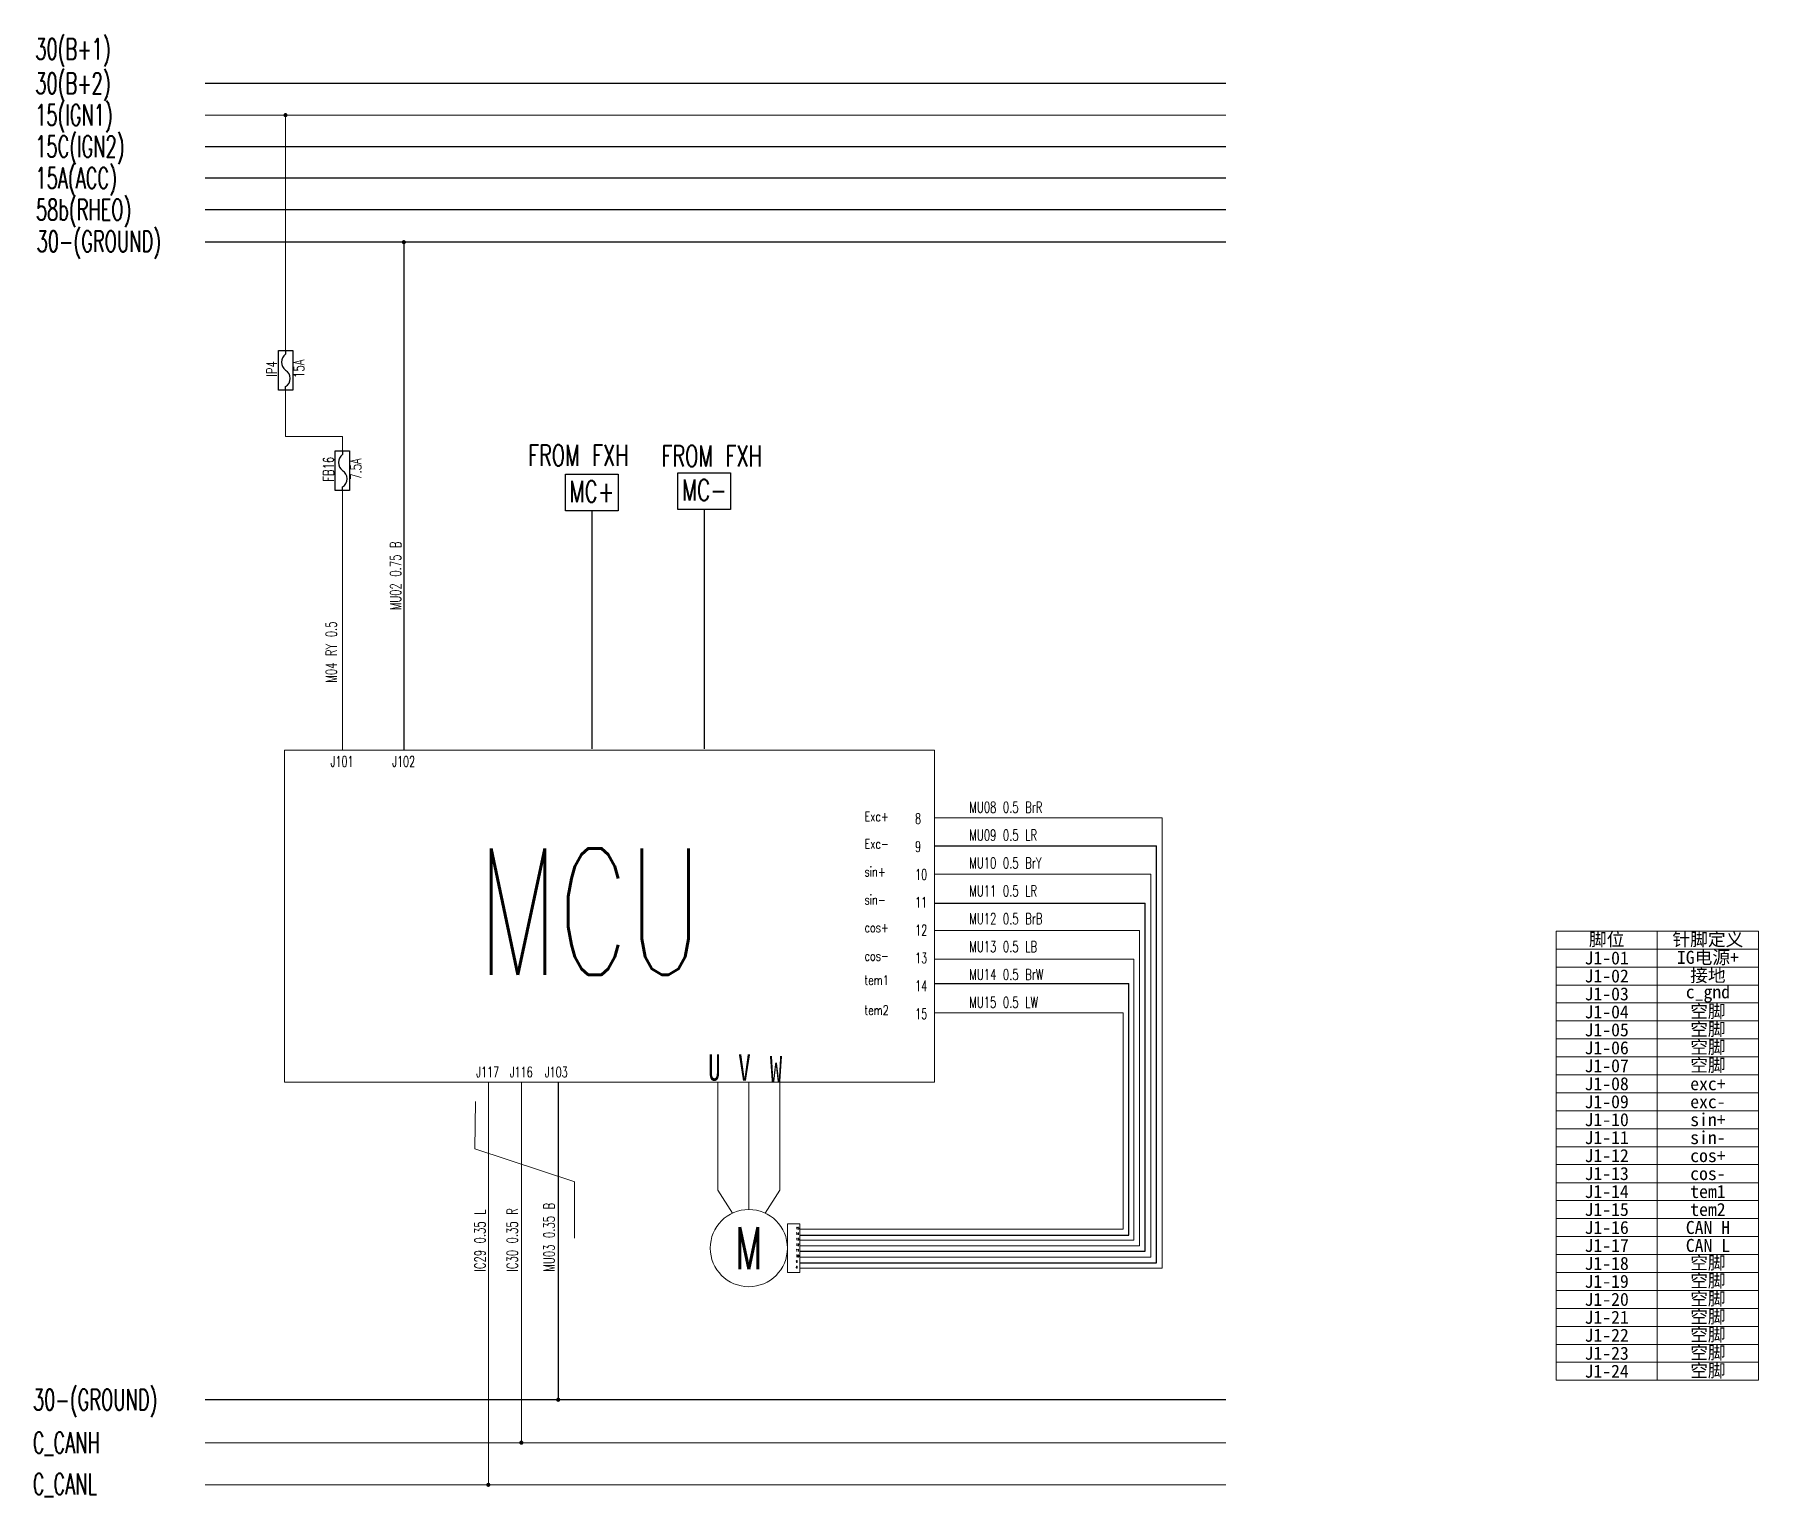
# Model space of a CAD drawing. Extents: x -4050 to -3723, y -1745 to -1467.
import ezdxf
from ezdxf.enums import TextEntityAlignment as Align

# ---------------------------------------------------------------- set-up
doc = ezdxf.new("R2010")
doc.units = 0
doc.header["$LTSCALE"] = 25.4
doc.header["$MEASUREMENT"] = 0
for name, pattern in [('CENTER', [16, 13, -1, 1, -1]), ('DASHED', [0.75, 0.5, -0.25]), ('DASHED2', [0.375, 0.25, -0.125]), ('HIDDEN', [9.525, 6.35, -3.175]), ('PHANTOM', [17, 12, -1, 1, -1, 1, -1])]:
    doc.linetypes.add(name, pattern=pattern)
for name, color, linetype, lineweight in [('0Filament', 7, 'CONTINUOUS', 20), ('4CONTOUR', 4, 'CONTINUOUS', 50), ('5PHANTOM', 6, 'PHANTOM', 20), ('高配原理图图层', 7, 'CONTINUOUS', 20)]:
    doc.layers.add(name, color=color, linetype=linetype, lineweight=lineweight)
for name, color, linetype in [('1CENTER', 1, 'CENTER'), ('2FRAM', 2, 'CONTINUOUS'), ('3DASHED', 3, 'DASHED'), ('blue', 5, 'CONTINUOUS'), ('br', 35, 'CONTINUOUS'), ('other layer', 7, 'CONTINUOUS')]:
    doc.layers.add(name, color=color, linetype=linetype)
doc.styles.add('HZ', font='txt.shx', dxfattribs={"width": 0.618, "height": 2.5, "bigfont": 'hztxt.shx'})
doc.styles.add('仿宋 5号', font='', dxfattribs={"width": 0.7, "height": 5})
doc.styles.add('样式 1', font='txt.shx', dxfattribs={"width": 0.7, "bigfont": 'gbcbig.shx'})
doc.styles.get('仿宋 5号').set_extended_font_data('FangSong_GB2312')

# ---------------------------------------------------------------- blocks, each defined once
blk = doc.blocks.new('pointer')
at = {"layer": 'other layer'}
blk.add_lwpolyline([(-5, 7), (-5, 0), (5, 0), (5, 7)], close=True, dxfattribs=at)
at = {"layer": 'other layer', "style": 'HZ', "width": 0.7, "flags": 8}
blk.add_attdef('FR', text='', height=4, dxfattribs=at).set_placement((0, 1.3), align=Align.CENTER)
blk = doc.blocks.new('FUSE')
at = {"layer": 'other layer', "color": 1}
for p, q in [((0, 7.53), (0, 6.85)), ((0, 0), (0, 0.68))]:
    blk.add_line(p, q, dxfattribs=at)
at = {"layer": 'other layer', "color": 1, "linetype": 'HIDDEN'}
blk.add_lwpolyline([(-1.36, 7.53), (1.36, 7.53), (1.36, 0), (-1.36, 0)], close=True, dxfattribs=at)
at = {"layer": 'other layer', "color": 1}
for centre, radius, start, end in [((1.24, 5.31), 1.98, 128.8945, 231.1055), ((-0.84, 2.22), 1.75, 298.4847, 61.5153)]:
    blk.add_arc(centre, radius, start, end, dxfattribs=at)
at = {"layer": 'other layer', "linetype": 'DASHED2', "style": 'HZ', "width": 0.7}
for tag, p in [('FUSE', (-1.64, 4.03)), ('10A', (3.57, 4.06))]:
    blk.add_attdef(tag, text='', height=2, rotation=90, dxfattribs=at).set_placement(p, align=Align.CENTER)

msp = doc.modelspace()

# ---------------------------------------------------------------- hatches: boundary and pattern name
at = {"layer": '0Filament', "ltscale": 0.1}
for points in [[(-4002.81, -1482.6, 1), (-4002.02, -1482.6, 1)], [(-3980.33, -1506.74, 1), (-3979.53, -1506.74, 1)], [(-3951.01, -1726.6, 1), (-3950.21, -1726.6, 1)], [(-3958.01, -1734.76, 1), (-3957.21, -1734.76, 1)], [(-3964.28, -1742.76, 1), (-3963.49, -1742.76, 1)]]:
    msp.add_hatch(color=0, dxfattribs=at).paths.add_polyline_path(points)

# ---------------------------------------------------------------- linework, layer by layer
at = {"layer": '0Filament', "color": 7, "linetype": 'Continuous'}
msp.add_circle((-3914.39, -1697.8), 7.33, dxfattribs=at)
at = {"layer": '1CENTER', "color": 1, "linetype": 'ByBlock'}
msp.add_line((-3823.75, -1476.6), (-4017.68, -1476.6), dxfattribs=at)
at = {"layer": '2FRAM', "color": 2, "ltscale": 0.1}
for p, q in [((-3823.75, -1506.74), (-4017.68, -1506.74)), ((-3979.91, -1506.74), (-3979.91, -1603.25)), ((-3944.22, -1557.79), (-3944.22, -1602.95)), ((-3922.86, -1557.52), (-3922.86, -1602.95)), ((-3879.13, -1621.38), (-3836.95, -1621.38)), ((-3836.95, -1700.58), (-3836.95, -1621.38)), ((-3879.13, -1647.52), (-3842.17, -1647.52)), ((-3842.17, -1695.35), (-3842.17, -1647.52)), ((-3950.6, -1666.28), (-3950.6, -1726.6)), ((-3904.68, -1695.35), (-3842.17, -1695.35)), ((-3904.68, -1700.58), (-3836.95, -1700.58)), ((-3823.75, -1726.6), (-4017.68, -1726.6))]:
    msp.add_line(p, q, dxfattribs=at)
at = {"layer": '3DASHED', "color": 3, "linetype": 'ByBlock'}
msp.add_line((-3823.75, -1494.6), (-4017.68, -1494.6), dxfattribs=at)
at = {"layer": '3DASHED', "color": 88, "linetype": 'ByBlock', "lineweight": 9}
for p, q in [((-3957.61, -1666.28), (-3957.61, -1734.76)), ((-4017.68, -1734.76), (-3823.75, -1734.76))]:
    msp.add_line(p, q, dxfattribs=at)
at = {"layer": '4CONTOUR', "color": 140, "lineweight": 9}
for p, q in [((-3963.88, -1666.28), (-3963.88, -1742.76)), ((-4017.68, -1742.76), (-3823.75, -1742.76))]:
    msp.add_line(p, q, dxfattribs=at)
at = {"layer": '5PHANTOM', "color": 6, "linetype": 'ByBlock'}
msp.add_line((-3823.75, -1482.6), (-4017.68, -1482.6), dxfattribs=at)
at = {"layer": '5PHANTOM', "color": 6}
for p, q in [((-4002.41, -1527.31), (-4002.41, -1482.6)), ((-3991.61, -1546.37), (-3991.61, -1543.68))]:
    msp.add_line(p, q, dxfattribs=at)
at = {"layer": '5PHANTOM', "color": 6, "ltscale": 0.1}
msp.add_line((-4002.41, -1534.84), (-4002.41, -1543.68), dxfattribs=at)
at = {"layer": '5PHANTOM', "color": 6, "linetype": 'ByBlock', "ltscale": 0.1}
msp.add_line((-3991.61, -1543.68), (-4002.41, -1543.68), dxfattribs=at)
at = {"layer": '5PHANTOM', "color": 1, "linetype": 'ByBlock'}
msp.add_line((-3991.61, -1603.25), (-3991.61, -1553.81), dxfattribs=at)
at = {"layer": '5PHANTOM', "color": 0, "linetype": 'PHANTOM'}
for p, q in [((-3879.13, -1666.28), (-3879.13, -1603.25)), ((-3879.13, -1616.08), (-3835.89, -1616.08)), ((-3835.89, -1701.63), (-3835.89, -1616.08)), ((-3761.03, -1637.59), (-3722.57, -1637.59)), ((-3761.03, -1637.59), (-3761.03, -1722.9)), ((-3741.8, -1637.59), (-3741.8, -1722.9)), ((-3722.57, -1637.59), (-3722.57, -1722.9)), ((-3879.13, -1642.95), (-3841.26, -1642.95)), ((-3841.26, -1696.26), (-3841.26, -1642.95)), ((-3761.03, -1641), (-3722.57, -1641)), ((-3761.03, -1644.41), (-3722.57, -1644.41)), ((-3761.03, -1647.83), (-3722.57, -1647.83)), ((-3761.03, -1651.24), (-3722.57, -1651.24)), ((-3761.03, -1654.65), (-3722.57, -1654.65)), ((-3761.03, -1658.06), (-3722.57, -1658.06)), ((-3761.03, -1661.48), (-3722.57, -1661.48)), ((-3920.27, -1686.82), (-3920.27, -1666.28)), ((-3914.39, -1690.47), (-3914.39, -1666.28)), ((-3908.51, -1686.82), (-3908.51, -1666.28)), ((-3761.03, -1664.89), (-3722.57, -1664.89)), ((-3761.03, -1668.3), (-3722.57, -1668.3)), ((-3761.03, -1671.72), (-3722.57, -1671.72)), ((-3761.03, -1675.13), (-3722.57, -1675.13)), ((-3761.03, -1678.54), (-3722.57, -1678.54)), ((-3761.03, -1681.95), (-3722.57, -1681.95)), ((-3917.5, -1691.17), (-3920.27, -1686.82)), ((-3911.27, -1691.17), (-3908.51, -1686.82)), ((-3761.03, -1685.37), (-3722.57, -1685.37)), ((-3761.03, -1688.78), (-3722.57, -1688.78)), ((-3761.03, -1692.19), (-3722.57, -1692.19)), ((-3904.68, -1696.26), (-3841.26, -1696.26)), ((-3761.03, -1695.6), (-3722.57, -1695.6)), ((-3761.03, -1699.02), (-3722.57, -1699.02)), ((-3904.68, -1701.63), (-3835.89, -1701.63)), ((-3761.03, -1702.43), (-3722.57, -1702.43)), ((-3761.03, -1705.84), (-3722.57, -1705.84)), ((-3761.03, -1709.25), (-3722.57, -1709.25)), ((-3761.03, -1712.67), (-3722.57, -1712.67)), ((-3761.03, -1716.08), (-3722.57, -1716.08)), ((-3761.03, -1719.49), (-3722.57, -1719.49)), ((-3761.03, -1722.9), (-3722.57, -1722.9))]:
    msp.add_line(p, q, dxfattribs=at)
at = {"layer": '5PHANTOM'}
for p, q in [((-3879.13, -1626.77), (-3838.02, -1626.77)), ((-3838.02, -1699.5), (-3838.02, -1626.77)), ((-3879.13, -1653.12), (-3843.29, -1653.12)), ((-3843.29, -1694.23), (-3843.29, -1653.12)), ((-3904.68, -1694.23), (-3843.29, -1694.23)), ((-3904.68, -1699.5), (-3838.02, -1699.5))]:
    msp.add_line(p, q, dxfattribs=at)
at = {"layer": '5PHANTOM', "color": 0, "linetype": 'PHANTOM'}
msp.add_lwpolyline([(-3879.13, -1666.28), (-4002.58, -1666.28), (-4002.58, -1603.25), (-3879.13, -1603.25)], dxfattribs=at)
msp.add_lwpolyline([(-3907.06, -1693.17), (-3904.68, -1693.17), (-3904.68, -1702.43), (-3907.06, -1702.43)], close=True, dxfattribs=at)
at = {"layer": 'blue', "color": 5}
msp.add_line((-3823.75, -1500.6), (-4017.68, -1500.6), dxfattribs=at)
at = {"layer": 'br', "color": 30}
for p, q in [((-3823.75, -1488.6), (-4017.68, -1488.6)), ((-3879.13, -1632.26), (-3839.12, -1632.26)), ((-3839.12, -1698.4), (-3839.12, -1632.26)), ((-3904.68, -1698.4), (-3839.12, -1698.4))]:
    msp.add_line(p, q, dxfattribs=at)
at = {"layer": '高配原理图图层', "color": 3, "linetype": 'Continuous'}
for p, q in [((-3879.13, -1637.47), (-3840.16, -1637.47)), ((-3840.16, -1697.36), (-3840.16, -1637.47)), ((-3904.68, -1697.36), (-3840.16, -1697.36))]:
    msp.add_line(p, q, dxfattribs=at)
at = {"layer": '高配原理图图层', "lineweight": 0}
for p, q in [((-3966.33, -1669.98), (-3966.42, -1678.93)), ((-3966.42, -1678.93), (-3947.47, -1685.21)), ((-3947.53, -1685.19), (-3947.53, -1695.93))]:
    msp.add_line(p, q, dxfattribs=at)

# ---------------------------------------------------------------- block references
at = {"layer": '1CENTER', "linetype": 'DASHED2'}
for p, values in [((-4002.41, -1534.84), {'10A': '15A', 'FUSE': 'IP4'}), ((-3991.61, -1553.9), {'10A': '7.5A', 'FUSE': 'FB16'})]:
    msp.add_blockref('FUSE', p, dxfattribs=at).add_auto_attribs(values)
at = {"layer": '5PHANTOM'}
ref = msp.add_blockref('pointer', (-3944.22, -1550.79), dxfattribs=dict(at, xscale=-1, rotation=180))
ref.add_attrib('FR', 'MC+', dxfattribs={"layer": 'other layer', "color": 6, "height": 4, "style": 'HZ', "width": 0.7}).set_placement((-3944.22, -1556.09), align=Align.CENTER)
ref = msp.add_blockref('pointer', (-3922.86, -1550.52), dxfattribs=dict(at, xscale=-1, rotation=180))
ref.add_attrib('FR', 'MC-', dxfattribs={"layer": 'other layer', "color": 6, "height": 4, "style": 'HZ', "width": 0.7}).set_placement((-3922.86, -1555.82), align=Align.CENTER)

# ---------------------------------------------------------------- texts
at = {"layer": '0Filament', "style": 'HZ', "width": 0.67}
for p in [(-3956.31, -1549.21), (-3930.97, -1549.33)]:
    msp.add_text('FROM FXH', height=4, dxfattribs=at).set_placement(p)
at = {"layer": '0Filament', "color": 1, "ltscale": 0.1, "style": 'HZ', "width": 0.67}
for s, height, p in [('J101', 2, (-3993.85, -1606.37)), ('J102', 2, (-3982.15, -1606.37)), ('8', 2, (-3882.8, -1617.24)), ('9', 2, (-3882.8, -1622.54)), ('10', 2, (-3882.8, -1627.83)), ('11', 2, (-3882.8, -1633.12)), ('12', 2, (-3882.8, -1638.42)), ('13', 2, (-3882.8, -1643.71)), ('14', 2, (-3882.8, -1649)), ('15', 2, (-3882.8, -1654.3)), ('J117', 2, (-3966.19, -1665.34)), ('J116', 2, (-3959.81, -1665.34)), ('J103', 2, (-3953.16, -1665.34)), ('15', 0.4, (-3905.42, -1694.2)), ('14', 0.4, (-3905.42, -1695.26)), ('13', 0.4, (-3905.42, -1696.32)), ('12', 0.4, (-3905.42, -1697.38)), ('11', 0.4, (-3905.42, -1698.43)), ('10', 0.4, (-3905.42, -1699.49)), ('9', 0.4, (-3905.42, -1700.55)), ('8', 0.4, (-3905.42, -1701.61))]:
    msp.add_text(s, height=height, dxfattribs=at).set_placement(p)
at = {"layer": '0Filament', "style": 'HZ'}
for s, insert, char_height, width, attachment_point in [('30(B+1)', (-4049.95, -1468.06), 4, 16.8296, 1), ('30(B+2)', (-4049.95, -1474.57), 4, 16.8296, 1), ('15(IGN1)', (-4049.97, -1480.57), 4, 16.8296, 1), ('15C(IGN2)', (-4049.96, -1486.57), 4, 16.8296, 1), ('15A(ACC)', (-4049.91, -1492.57), 4, 16.8296, 1), ('58b(RHEO)', (-4049.83, -1498.57), 4, 16.8296, 1), ('30-(GROUND)', (-4049.7, -1504.57), 4, 16.8296, 1), ('MCU', (-3944.59, -1633.89), 24, 711.4105, 5), ('M ', (-3914.39, -1697.8), 8, 237.1368, 5), ('30-(GROUND)', (-4050.39, -1724.57), 4, 16.8296, 1), ('C_CANH', (-4050.42, -1732.74), 4, 20.5562, 1), ('C_CANL', (-4050.42, -1740.6), 4, 20.5562, 1)]:
    msp.add_mtext(s, dxfattribs=dict(at, insert=insert, char_height=char_height, width=width, attachment_point=attachment_point))
at = {"layer": '3DASHED', "color": 3, "lineweight": 5, "ltscale": 0.1, "style": 'HZ', "width": 0.67}
for s, p in [('MU02 0.75 B', (-3980.46, -1576.64)), ('M04 RY 0.5', (-3992.69, -1590.41)), ('MU03 0.35 B', (-3951.29, -1702.27)), ('IC29 0.35 L', (-3964.43, -1702.27)), ('IC30 0.35 R', (-3958.3, -1702.27))]:
    msp.add_text(s, height=2.08, rotation=90, dxfattribs=at).set_placement(p)
for s, p in [('MU08 0.5 BrR', (-3872.5, -1615.11)), ('MU09 0.5 LR', (-3872.5, -1620.4)), ('MU10 0.5 BrY', (-3872.5, -1625.7)), ('MU11 0.5 LR', (-3872.5, -1630.99)), ('MU12 0.5 BrB', (-3872.5, -1636.28)), ('MU13 0.5 LB', (-3872.5, -1641.58)), ('MU14 0.5 BrW', (-3872.5, -1646.87)), ('MU15 0.5 LW', (-3872.5, -1652.16))]:
    msp.add_text(s, height=2.08, dxfattribs=at).set_placement(p)
at = {"layer": '5PHANTOM', "color": 0, "linetype": 'PHANTOM', "char_height": 2.4694, "width": 19.11, "attachment_point": 5}
for s, insert in [('{\\f宋体|b0|i0|c134;脚位', (-3751.41, -1639.3)), ('{\\f宋体|b0|i0|c134;针脚定义', (-3732.18, -1639.3)), ('{\\f宋体|b0|i0|c134;J1-01', (-3751.41, -1642.71)), ('{\\f宋体|b0|i0|c134;IG电源+', (-3732.18, -1642.71)), ('{\\f宋体|b0|i0|c134;J1-02', (-3751.41, -1646.12)), ('{\\f宋体|b0|i0|c134;接地', (-3732.18, -1646.12)), ('{\\f宋体|b0|i0|c134;J1-03', (-3751.41, -1649.53)), ('{\\f宋体|b0|i0|c134;c_gnd', (-3732.18, -1649.53)), ('{\\f宋体|b0|i0|c134;J1-04', (-3751.41, -1652.95)), ('{\\f宋体|b0|i0|c134;空脚', (-3732.18, -1652.95)), ('{\\f宋体|b0|i0|c134;J1-05', (-3751.41, -1656.36)), ('{\\f宋体|b0|i0|c134;空脚', (-3732.18, -1656.36)), ('{\\f宋体|b0|i0|c134;J1-06', (-3751.41, -1659.77)), ('{\\f宋体|b0|i0|c134;空脚', (-3732.18, -1659.77)), ('{\\f宋体|b0|i0|c134;J1-07', (-3751.41, -1663.18)), ('{\\f宋体|b0|i0|c134;空脚', (-3732.18, -1663.18)), ('{\\f宋体|b0|i0|c134;J1-08', (-3751.41, -1666.6)), ('{\\f宋体|b0|i0|c134;exc+', (-3732.18, -1666.6)), ('{\\f宋体|b0|i0|c134;J1-09', (-3751.41, -1670.01)), ('{\\f宋体|b0|i0|c134;exc-', (-3732.18, -1670.01)), ('{\\f宋体|b0|i0|c134;J1-10', (-3751.41, -1673.42)), ('{\\f宋体|b0|i0|c134;sin+', (-3732.18, -1673.42)), ('{\\f宋体|b0|i0|c134;J1-11', (-3751.41, -1676.83)), ('{\\f宋体|b0|i0|c134;sin-', (-3732.18, -1676.83)), ('{\\f宋体|b0|i0|c134;J1-12', (-3751.41, -1680.25)), ('{\\f宋体|b0|i0|c134;cos+', (-3732.18, -1680.25)), ('{\\f宋体|b0|i0|c134;J1-13', (-3751.41, -1683.66)), ('{\\f宋体|b0|i0|c134;cos-', (-3732.18, -1683.66)), ('{\\f宋体|b0|i0|c134;J1-14', (-3751.41, -1687.07)), ('{\\f宋体|b0|i0|c134;tem1', (-3732.18, -1687.07)), ('{\\f宋体|b0|i0|c134;J1-15', (-3751.41, -1690.48)), ('{\\f宋体|b0|i0|c134;tem2', (-3732.18, -1690.48)), ('{\\f宋体|b0|i0|c134;J1-16', (-3751.41, -1693.9)), ('{\\f宋体|b0|i0|c134;CAN H', (-3732.18, -1693.9)), ('{\\f宋体|b0|i0|c134;J1-17', (-3751.41, -1697.31)), ('{\\f宋体|b0|i0|c134;CAN L', (-3732.18, -1697.31)), ('{\\f宋体|b0|i0|c134;J1-18', (-3751.41, -1700.72)), ('{\\f宋体|b0|i0|c134;空脚', (-3732.18, -1700.72)), ('{\\f宋体|b0|i0|c134;J1-19', (-3751.41, -1704.13)), ('{\\f宋体|b0|i0|c134;空脚', (-3732.18, -1704.13)), ('{\\f宋体|b0|i0|c134;J1-20', (-3751.41, -1707.55)), ('{\\f宋体|b0|i0|c134;空脚', (-3732.18, -1707.55)), ('{\\f宋体|b0|i0|c134;J1-21', (-3751.41, -1710.96)), ('{\\f宋体|b0|i0|c134;空脚', (-3732.18, -1710.96)), ('{\\f宋体|b0|i0|c134;空脚', (-3732.18, -1714.37)), ('{\\f宋体|b0|i0|c134;J1-22', (-3751.41, -1714.37)), ('{\\f宋体|b0|i0|c134;空脚', (-3732.18, -1717.79)), ('{\\f宋体|b0|i0|c134;J1-23', (-3751.41, -1717.79)), ('{\\f宋体|b0|i0|c134;空脚', (-3732.18, -1721.2)), ('{\\f宋体|b0|i0|c134;J1-24', (-3751.41, -1721.2))]:
    msp.add_mtext(s, dxfattribs=dict(at, insert=insert))
at = {"layer": '高配原理图图层', "lineweight": 0}
for s, height, style, width, p in [('Exc+', 1.8, '样式 1', 0.75, (-3892.42, -1616.72)), ('Exc-', 1.8, '样式 1', 0.75, (-3892.42, -1621.91)), ('sin+', 1.8, '样式 1', 0.75, (-3892.42, -1627.2)), ('sin-', 1.8, '样式 1', 0.75, (-3892.42, -1632.53)), ('cos+', 1.8, '样式 1', 0.75, (-3892.42, -1637.81)), ('cos-', 1.8, '样式 1', 0.75, (-3892.42, -1643.21)), ('tem1', 1.8, '样式 1', 0.75, (-3892.42, -1647.8)), ('tem2', 1.8, '样式 1', 0.75, (-3892.42, -1653.5)), ('U', 5, '仿宋 5号', 0.7, (-3922.14, -1666.01)), ('V', 5, '仿宋 5号', 0.7, (-3916.41, -1666.01)), ('W', 5, '仿宋 5号', 0.7, (-3910.42, -1666.28))]:
    msp.add_text(s, height=height, dxfattribs=dict(at, style=style, width=width)).set_placement(p)

doc.saveas('drawing.dxf')
